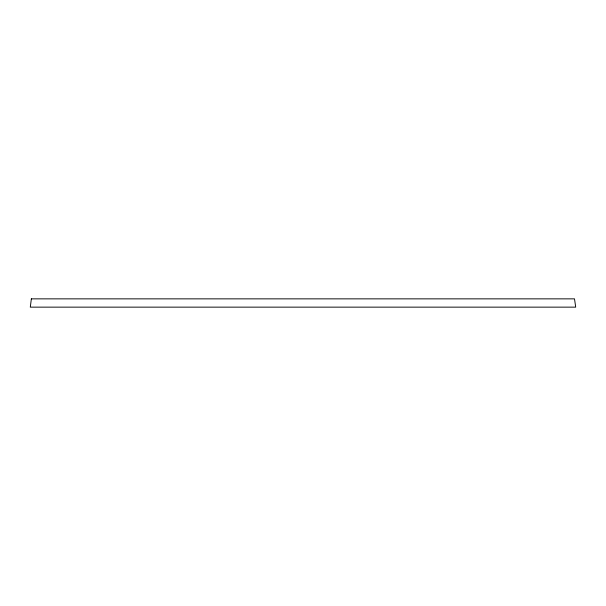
<?xml version="1.0" encoding="UTF-8"?>
<svg xmlns="http://www.w3.org/2000/svg" width="606" height="606" viewBox="0 0 606 606"><rect width="100%" height="100%" fill="white"/><g stroke="black" fill="none" stroke-linecap="round" stroke-linejoin="round"><path stroke-width="0.91" d="M31.353 298.856L30.3 307.144L575.7 307.144L574.511 298.856L31.353 298.856"/></g></svg>
